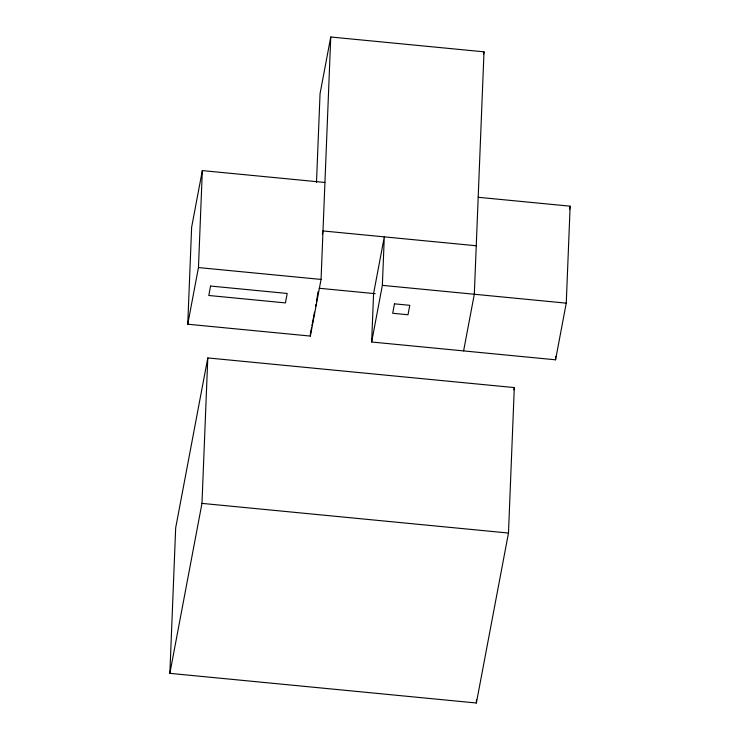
<?xml version="1.0" encoding="UTF-8"?>
<svg xmlns="http://www.w3.org/2000/svg" width="740" height="740" viewBox="0 0 740 740"><rect width="100%" height="100%" fill="white"/><g stroke="black" fill="none" stroke-linecap="round" stroke-linejoin="round"><path stroke-width="1.11" d="M169.858 673.345L175.676 527.888L207.792 357.929L514.3 387.584L508.482 533.041L476.366 703L169.858 673.345L201.974 503.385L207.792 357.929M463.601 350.908L474.312 294.252L484.006 51.828L330.752 37L321.058 279.424L310.356 336.08L187.747 324.222L191.632 227.245L202.335 170.598L324.934 182.456M187.747 324.222L198.459 267.565L202.335 170.598M310.356 336.08L310.541 331.344M316.489 182.54L320.05 93.656L330.752 37M318.034 291.69L316.443 301.929M371.656 342.01L373.589 293.521L384.3 236.874L382.358 285.353L371.656 342.01L555.555 359.807L566.257 303.15L570.142 206.183L478.188 197.284M476.366 703L476.505 699.541M555.555 359.807L555.694 356.338M322.353 234.34L322.992 230.945L476.246 245.763M310.449 333.657L311.522 327.986M311.947 325.72L314.519 312.123M315.591 306.462L316.017 304.196M483.572 54.094L484.006 51.828M513.865 389.851L514.3 387.584M569.495 209.577L570.142 206.183M198.459 267.565L321.058 279.424M382.358 285.353L566.257 303.15M319.153 288.258L375.189 293.678M201.974 503.385L508.482 533.041M210.567 286.047L208.782 295.482L285.409 302.901L287.194 293.456L210.567 286.047M394.476 303.835L392.69 313.279L408.008 314.759L409.793 305.315L394.476 303.835"/></g></svg>
